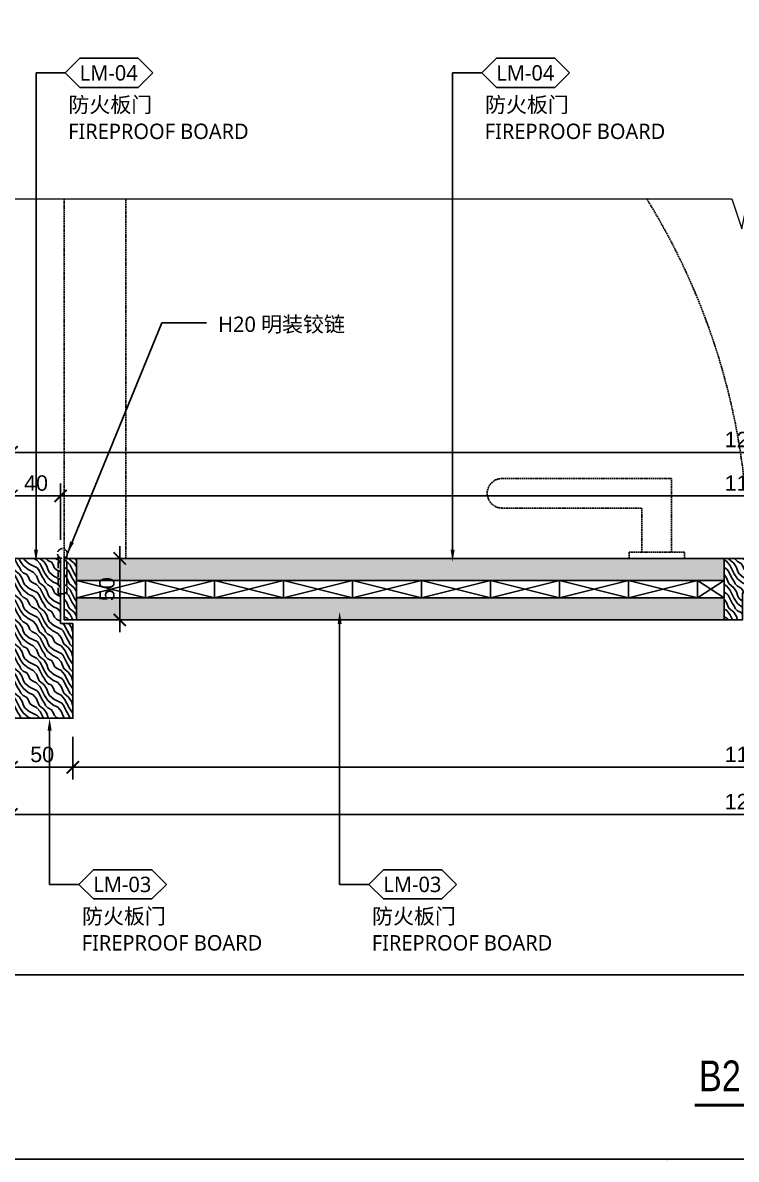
# Model space of a CAD drawing. Header units: millimetres. Extents: x -59920 to -20716, y 18887 to 47087.
# Drawn here: x -39935 to -39355, y 32567 to 33492 of the extents above; entities that cross this region are included whole.
import ezdxf
from ezdxf import colors
from ezdxf.entities.mleader import LeaderData, LeaderLine
from ezdxf.enums import TextEntityAlignment as Align
from ezdxf.math import Vec2, Vec3
from ezdxf.xclip import XClip

# ---------------------------------------------------------------- set-up
doc = ezdxf.new("R2010")
doc.units = ezdxf.units.MM
doc.header["$XCLIPFRAME"] = 0
doc.linetypes.add('DASH', pattern=[0.35, 0.25, -0.1])
for name, color, linetype, lineweight in [('_ACM-A-ANNO-DIMS', 1, 'Continuous', 13), ('_ACM-A-ANNO-DIMS @ 5', 1, 'Continuous', 13), ('Thick Line', 7, 'Continuous', 50), ('视图标题', 90, 'Continuous', 25)]:
    doc.layers.add(name, color=color, linetype=linetype, lineweight=lineweight)
for name, color, linetype in [('DE-MT', 2, 'Continuous'), ('EL-1', 1, 'Continuous'), ('G-ANNO-SYMB', 7, 'Continuous'), ('G-ANNO-TITL', 7, 'Continuous'), ('I-DETL-LW01', 1, 'Continuous'), ('I-PL-DOOR', 2, 'Continuous'), ('PE-尺寸标注', 44, 'Continuous'), ('WALL TYPE$0$G-ANNO-NOTE-CH', 7, 'Continuous')]:
    doc.layers.add(name, color=color, linetype=linetype)
doc.styles.add('Aecom Chinese Title', font='simhei.ttf', dxfattribs={"width": 0.8, "height": 6})
doc.styles.add('Arial', font='arial.ttf')
doc.styles.add('Arial_4', font='arial.ttf', dxfattribs={"height": 2.5})
doc.styles.add('IA10-16 Floor Detail$0$Arch-Dim', font='romans.shx', dxfattribs={"width": 0.75})
doc.styles.add('WALL TYPE$0$Aecom Chinese', font='Microsoft YaHei.ttf')
doc.dimstyles.new('IA10-16 Floor Detail$0$Aec-Arch-M-2', dxfattribs={"dimscale": 2, "dimtxt": 2.5, "dimasz": 2, "dimexe": 2, "dimexo": 2, "dimgap": 0.8, "dimtad": 1, "dimdec": 0, "dimzin": 3, "dimdsep": 46, "dimtxsty": 'IA10-16 Floor Detail$0$Arch-Dim', "dimblk": 'IA10-16 Floor Detail$0$_ArchTick', "dimcen": 2.5, "dimdle": 2, "dimadec": 0, "dimazin": 2, "dimtfac": 0.75, "dimtdec": 0, "dimtix": 1, "dimtmove": 1, "dimatfit": 2, "dimfxl": 1, "dimtolj": 1, "dimtzin": 0, "dimarcsym": 0})
doc.dimstyles.new('WALL TYPE$0$Aec-Arch-M-5', dxfattribs={"dimscale": 5, "dimtxt": 2.5, "dimasz": 2, "dimexe": 2, "dimexo": 3, "dimgap": 0.8, "dimtad": 1, "dimdec": 0, "dimrnd": 1, "dimzin": 3, "dimdsep": 46, "dimtxsty": 'Arial', "dimblk": 'WALL TYPE$0$_ArchTick', "dimcen": 2.5, "dimdle": 2, "dimclrt": 256, "dimazin": 2, "dimtfac": 0.75, "dimtdec": 0, "dimtix": 1, "dimtmove": 2, "dimatfit": 2, "dimfxl": 5, "dimtolj": 1, "dimtzin": 0, "dimarcsym": 0})

# ---------------------------------------------------------------- blocks, each defined once
blk = doc.blocks.new('K_06')
at = {"layer": 'Defpoints', "color": 251}
for p, q in [((-1836.5, -1756.67), (1836.5, -1756.67)), ((-1836.5, -1906.67), (1836.5, -1906.67))]:
    blk.add_line(p, q, dxfattribs=at)
blk = doc.blocks.new('K_1218110518')
at = {"color": 251}
for p, q in [((-28.08, -14), (28.08, 0)), ((-28.08, 0), (28.08, -14))]:
    blk.add_line(p, q, dxfattribs=at)
blk.add_lwpolyline([(28.08, 0), (-28.08, 0), (-28.08, -14), (28.08, -14), (28.08, 0)], close=True, dxfattribs=at)
blk = doc.blocks.new('356564')
at = {"linetype": 'DASH', "ltscale": 20}
for p, q in [((65390.88, 31989.88), (65390.88, 32020.82)), ((65397.88, 31989.88), (65397.88, 32020.82)), ((65390.88, 31989.88), (65397.88, 31989.88))]:
    blk.add_line(p, q, dxfattribs=at)
blk.add_circle((65394.38, 32022.75), 4, dxfattribs=at)
blk = doc.blocks.new('634437')
at = {"layer": 'I-PL-DOOR', "color": 251, "linetype": 'DASH', "ltscale": 5}
for p, q in [((66151.24, 22999.71), (66151.24, 23059.71)), ((66151.24, 23059.71), (66289.24, 23059.71)), ((66289.24, 23035.71), (66175.24, 23035.71)), ((66175.24, 22999.71), (66175.24, 23035.71)), ((66140.74, 22999.71), (66185.74, 22999.71)), ((66140.74, 22994.71), (66140.74, 22999.71)), ((66185.74, 22994.71), (66140.74, 22994.71)), ((66185.74, 22999.71), (66185.74, 22994.71))]:
    blk.add_line(p, q, dxfattribs=at)
blk.add_arc((66289.24, 23047.71), 12, 270, 90, dxfattribs=at)
blk = doc.blocks.new('K_1218135612')
at = {"layer": 'I-PL-DOOR', "color": 251, "linetype": 'DASH', "ltscale": 5}
blk.add_lwpolyline([(-557, 0), (-557, -557), (-507, -557), (-507, -5), (-529, -5), (-529, 0)], close=True, dxfattribs=at)
blk.add_arc((-557, -557), 557, 0, 90, dxfattribs=at)
blk = doc.blocks.new('WALL TYPE$0$_ArchTick')
at = {"color": 0, "linetype": 'ByBlock', "const_width": 0.15}
blk.add_lwpolyline([(-0.5, -0.5), (0.5, 0.5)], dxfattribs=at)
blk = doc.blocks.new('*D58')
at = {"layer": 'DE-MT', "color": 0, "lineweight": -2, "transparency": 16777216}
for p, q in [((-39944.55, 32910.82), (-39944.55, 32875.93)), ((-39894.55, 32910.82), (-39894.55, 32875.93)), ((-39954.55, 32885.93), (-39884.55, 32885.93))]:
    blk.add_line(p, q, dxfattribs=at)
at = {"layer": 'Defpoints', "color": 0, "transparency": 16777216}
for p in [(-39944.55, 32925.82), (-39894.55, 32925.82), (-39894.55, 32885.93)]:
    blk.add_point(p, dxfattribs=at)
at = {"layer": 'DE-MT', "color": 0, "lineweight": -2, "transparency": 16777216, "xscale": 10, "yscale": 10, "zscale": 10, "rotation": 180}
blk.add_blockref('WALL TYPE$0$_ArchTick', (-39944.55, 32885.93), dxfattribs=at)
at = {"layer": 'DE-MT', "color": 0, "lineweight": -2, "transparency": 16777216, "xscale": 10, "yscale": 10, "zscale": 10}
blk.add_blockref('WALL TYPE$0$_ArchTick', (-39894.55, 32885.93), dxfattribs=at)
at = {"layer": 'DE-MT', "transparency": 16777216, "insert": (-39919.55, 32896.31), "char_height": 12.5, "attachment_point": 5, "style": 'Arial'}
blk.add_mtext('\\A1;50', dxfattribs=at)
blk = doc.blocks.new('*D59')
at = {"layer": 'DE-MT', "color": 0, "lineweight": -2, "transparency": 16777216}
for p, q in [((-39894.55, 32910.82), (-39894.55, 32875.93)), ((-38794.55, 32910.82), (-38794.55, 32875.93)), ((-39904.55, 32885.93), (-38784.55, 32885.93))]:
    blk.add_line(p, q, dxfattribs=at)
at = {"layer": 'Defpoints', "color": 0, "transparency": 16777216}
for p in [(-39894.55, 32925.82), (-38794.55, 32925.82), (-38794.55, 32885.93)]:
    blk.add_point(p, dxfattribs=at)
at = {"layer": 'DE-MT', "color": 0, "lineweight": -2, "transparency": 16777216, "xscale": 10, "yscale": 10, "zscale": 10, "rotation": 180}
blk.add_blockref('WALL TYPE$0$_ArchTick', (-39894.55, 32885.93), dxfattribs=at)
at = {"layer": 'DE-MT', "color": 0, "lineweight": -2, "transparency": 16777216, "xscale": 10, "yscale": 10, "zscale": 10}
blk.add_blockref('WALL TYPE$0$_ArchTick', (-38794.55, 32885.93), dxfattribs=at)
at = {"layer": 'DE-MT', "transparency": 16777216, "insert": (-39344.55, 32896.31), "char_height": 12.5, "attachment_point": 5, "style": 'Arial'}
blk.add_mtext('\\A1;1100', dxfattribs=at)
blk = doc.blocks.new('*D61')
at = {"layer": 'DE-MT', "color": 0, "lineweight": -2, "transparency": 16777216}
for p, q in [((-39944.55, 33070.82), (-39944.55, 33116.68)), ((-39904.55, 33070.82), (-39904.55, 33116.68)), ((-39954.55, 33106.68), (-39894.55, 33106.68))]:
    blk.add_line(p, q, dxfattribs=at)
at = {"layer": 'Defpoints', "color": 0, "transparency": 16777216}
for p in [(-39904.55, 33106.68), (-39944.55, 33055.82), (-39904.55, 33055.82)]:
    blk.add_point(p, dxfattribs=at)
at = {"layer": 'DE-MT', "color": 0, "lineweight": -2, "transparency": 16777216, "xscale": 10, "yscale": 10, "zscale": 10, "rotation": 180}
blk.add_blockref('WALL TYPE$0$_ArchTick', (-39944.55, 33106.68), dxfattribs=at)
at = {"layer": 'DE-MT', "color": 0, "lineweight": -2, "transparency": 16777216, "xscale": 10, "yscale": 10, "zscale": 10}
blk.add_blockref('WALL TYPE$0$_ArchTick', (-39904.55, 33106.68), dxfattribs=at)
at = {"layer": 'DE-MT', "transparency": 16777216, "insert": (-39924.55, 33117.06), "char_height": 12.5, "attachment_point": 5, "style": 'Arial'}
blk.add_mtext('\\A1;40', dxfattribs=at)
blk = doc.blocks.new('*D62')
at = {"layer": 'DE-MT', "color": 0, "lineweight": -2, "transparency": 16777216}
for p, q in [((-39904.55, 33070.82), (-39904.55, 33116.68)), ((-38784.55, 33070.82), (-38784.55, 33116.68)), ((-39914.55, 33106.68), (-38774.55, 33106.68))]:
    blk.add_line(p, q, dxfattribs=at)
at = {"layer": 'Defpoints', "color": 0, "transparency": 16777216}
for p in [(-38784.55, 33106.68), (-39904.55, 33055.82), (-38784.55, 33055.82)]:
    blk.add_point(p, dxfattribs=at)
at = {"layer": 'DE-MT', "color": 0, "lineweight": -2, "transparency": 16777216, "xscale": 10, "yscale": 10, "zscale": 10, "rotation": 180}
blk.add_blockref('WALL TYPE$0$_ArchTick', (-39904.55, 33106.68), dxfattribs=at)
at = {"layer": 'DE-MT', "color": 0, "lineweight": -2, "transparency": 16777216, "xscale": 10, "yscale": 10, "zscale": 10}
blk.add_blockref('WALL TYPE$0$_ArchTick', (-38784.55, 33106.68), dxfattribs=at)
at = {"layer": 'DE-MT', "transparency": 16777216, "insert": (-39344.55, 33117.06), "char_height": 12.5, "attachment_point": 5, "style": 'Arial'}
blk.add_mtext('\\A1;1120', dxfattribs=at)
blk = doc.blocks.new('*D64')
at = {"layer": 'DE-MT', "color": 0, "lineweight": -2, "transparency": 16777216}
for p, q in [((-39944.55, 32910.82), (-39944.55, 32837.58)), ((-38744.55, 32910.82), (-38744.55, 32837.58)), ((-38734.55, 32847.58), (-39954.55, 32847.58))]:
    blk.add_line(p, q, dxfattribs=at)
at = {"layer": 'Defpoints', "color": 0, "transparency": 16777216}
for p in [(-39944.55, 32925.82), (-38744.55, 32925.82), (-39944.55, 32847.58)]:
    blk.add_point(p, dxfattribs=at)
at = {"layer": 'DE-MT', "color": 0, "lineweight": -2, "transparency": 16777216, "xscale": 10, "yscale": 10, "zscale": 10, "rotation": 180}
blk.add_blockref('WALL TYPE$0$_ArchTick', (-39944.55, 32847.58), dxfattribs=at)
at = {"layer": 'DE-MT', "color": 0, "lineweight": -2, "transparency": 16777216, "xscale": 10, "yscale": 10, "zscale": 10}
blk.add_blockref('WALL TYPE$0$_ArchTick', (-38744.55, 32847.58), dxfattribs=at)
at = {"layer": 'DE-MT', "transparency": 16777216, "insert": (-39344.55, 32857.96), "char_height": 12.5, "attachment_point": 5, "style": 'Arial'}
blk.add_mtext('\\A1;1200', dxfattribs=at)
blk = doc.blocks.new('*D65')
at = {"layer": 'DE-MT', "color": 0, "lineweight": -2, "transparency": 16777216}
for p, q in [((-39944.55, 33070.82), (-39944.55, 33152.1)), ((-38744.55, 33070.82), (-38744.55, 33152.1)), ((-39954.55, 33142.1), (-38734.55, 33142.1))]:
    blk.add_line(p, q, dxfattribs=at)
at = {"layer": 'Defpoints', "color": 0, "transparency": 16777216}
for p in [(-38744.55, 33142.1), (-39944.55, 33055.82), (-38744.55, 33055.82)]:
    blk.add_point(p, dxfattribs=at)
at = {"layer": 'DE-MT', "color": 0, "lineweight": -2, "transparency": 16777216, "xscale": 10, "yscale": 10, "zscale": 10, "rotation": 180}
blk.add_blockref('WALL TYPE$0$_ArchTick', (-39944.55, 33142.1), dxfattribs=at)
at = {"layer": 'DE-MT', "color": 0, "lineweight": -2, "transparency": 16777216, "xscale": 10, "yscale": 10, "zscale": 10}
blk.add_blockref('WALL TYPE$0$_ArchTick', (-38744.55, 33142.1), dxfattribs=at)
at = {"layer": 'DE-MT', "transparency": 16777216, "insert": (-39344.55, 33152.48), "char_height": 12.5, "attachment_point": 5, "style": 'Arial'}
blk.add_mtext('\\A1;1200', dxfattribs=at)
blk = doc.blocks.new('WHA12202707')
at = {"transparency": 16777216}
for p, q in [((2.38, 2.38), (0, 0)), ((11.91, 2.38), (2.38, 2.38)), ((11.91, 2.38), (14.29, 0)), ((2.38, -2.38), (0, 0)), ((11.91, -2.38), (14.29, 0)), ((2.38, -2.38), (11.91, -2.38))]:
    blk.add_line(p, q, dxfattribs=at)
at = {"transparency": 16777216, "style": 'WALL TYPE$0$Aecom Chinese'}
blk.add_attdef('英文2', (0.49, -14.58), '', height=2.5, dxfattribs=at)
at = {"layer": 'WALL TYPE$0$G-ANNO-NOTE-CH', "transparency": 16777216, "style": 'WALL TYPE$0$Aecom Chinese'}
blk.add_attdef('编号', text='', height=2.5, dxfattribs=at).set_placement((7.1, 0), align=Align.MIDDLE)
for tag, p in [('中文', (0.54, -5.18)), ('英文', (0.49, -9.51))]:
    blk.add_attdef(tag, text='', height=2.5, dxfattribs=at).set_placement(p, align=Align.MIDDLE_LEFT)
blk = doc.blocks.new('视口 - No Ref  Number-1111583-交互展示区立面图2 DIGITAL CORRIDOR ELEVATION 2')
at = {"layer": 'Thick Line'}
blk.add_line((0, 0), (-12.7, 0), dxfattribs=at)
at = {"layer": '视图标题'}
for q in [(0, 6.35), (0, -6.35)]:
    blk.add_line((0, 0), q, dxfattribs=at)
blk = doc.blocks.new('A$C0FD827E6')
at = {"color": 0, "linetype": 'ByBlock', "lineweight": -2}
blk.add_point((-3.12, -10.74), dxfattribs=at)
at = {"layer": '视图标题', "color": 7, "lineweight": 50}
blk.add_line((15, -0.2), (160.29, -0.2), dxfattribs=at)
at = {"layer": '视图标题'}
blk.add_blockref('视口 - No Ref  Number-1111583-交互展示区立面图2 DIGITAL CORRIDOR ELEVATION 2', (15, -0.2), dxfattribs=at)
at = {"layer": 'G-ANNO-SYMB', "width": 0.8}
for tag, p, height, style in [('TITLE1', (21.88, 19.23), 7, 'Aecom Chinese Title'), ('TITLE2', (21.88, 10.35), 6, 'Arial'), ('DN', (3.13, 2.54), 6, 'Arial'), ('TITLE3', (21.88, 2.54), 6, 'Arial')]:
    blk.add_attdef(tag, p, '', height=height, dxfattribs=dict(at, style=style))
at = {"layer": '视图标题', "color": 7, "lineweight": 5, "insert": (21.19, -2.12), "char_height": 2.5, "width": 25.8945, "attachment_point": 1, "style": 'Arial_4'}
blk.add_mtext('Scale:   1 : 5', dxfattribs=at)
blk = doc.blocks.new('*D93')
at = {"layer": 'DE-MT', "color": 0, "lineweight": -2, "transparency": 16777216}
for p, q in [((-39856.4, 33065.82), (-39856.4, 32995.82)), ((-39876.55, 33055.82), (-39846.4, 33055.82)), ((-39876.55, 33005.82), (-39846.4, 33005.82))]:
    blk.add_line(p, q, dxfattribs=at)
at = {"layer": 'Defpoints', "color": 0, "transparency": 16777216}
for p in [(-39891.55, 33055.82), (-39891.55, 33005.82), (-39856.4, 33005.82)]:
    blk.add_point(p, dxfattribs=at)
at = {"layer": 'DE-MT', "color": 0, "lineweight": -2, "transparency": 16777216, "xscale": 10, "yscale": 10, "zscale": 10}
for p, rotation in [((-39856.4, 33055.82), 90), ((-39856.4, 33005.82), 270)]:
    blk.add_blockref('WALL TYPE$0$_ArchTick', p, dxfattribs=dict(at, rotation=rotation))
at = {"layer": 'DE-MT', "transparency": 16777216, "insert": (-39866.78, 33030.82), "char_height": 12.5, "attachment_point": 5, "rotation": 90, "style": 'Arial'}
blk.add_mtext('\\A1;50', dxfattribs=at)
blk = doc.blocks.new('IA10-16 Floor Detail$0$_ArchTick')
at = {"color": 0, "linetype": 'ByBlock', "const_width": 0.15}
blk.add_lwpolyline([(-0.5, -0.5), (0.5, 0.5)], dxfattribs=at)

msp = doc.modelspace()

# ---------------------------------------------------------------- hatches: boundary and pattern name
at = {"layer": 'PE-尺寸标注'}
h = msp.add_hatch(dxfattribs=at)
h.set_pattern_fill('木纹面1', color=250, scale=5, angle=-270, style=0, pattern_type=2)
h.set_pattern_definition([(153.43495, (-3026.863, 23494.753), (1e-09, 20), [4.621368, -17.739311]), (130.601295, (-3044.157, 23481.596), (-2e-08, 20), [4.158067, -88.037378]), (130.601295, (-3064.157, 23491.596), (-2e-08, 20), [4.158067, -88.037378]), (130.601295, (-3084.157, 23501.596), (1e-08, 20), [4.158067, -88.037378]), (153.43495, (-3024.068, 23484.605), (1e-09, 20), [4.237008, -18.123672]), (140.19443, (-3027.857, 23486.5), (-8e-10, 20), [2.24049, -75.862006]), (140.19443, (-3047.857, 23496.5), (-8e-10, 20), [2.24049, -75.862006]), (140.19443, (-3067.857, 23506.5), (-8e-10, 20), [2.24049, -75.862006]), (111.80141, (-3029.5786, 23487.935), (3e-08, 20), [2.868712, -50.982936]), (123.690068, (-3030.644, 23490.598), (1e-08, 20), [2.521813, -33.5337]), (153.43495, (-3032.043, 23492.696), (8e-09, 20), [3.355288, -19.005391]), (135, (-3035.044, 23494.197), (1e-14, 20), [2.717818, -53.850724]), (135, (-3055.044, 23504.197), (1e-14, 20), [2.717818, -53.850724]), (111.80141, (-3036.966, 23496.119), (3e-08, 20), [2.19237, -51.659278]), (153.43495, (-3023.606, 23478.124), (8e-09, 20), [7.1896, -15.17108]), (140.19443, (-3030.036, 23481.34), (-8e-10, 20), [4.573562, -73.528935]), (140.19443, (-3050.036, 23491.34), (-8e-10, 20), [4.573562, -73.528935]), (140.19443, (-3070.036, 23501.34), (-8e-10, 20), [4.573562, -73.528935]), (123.690068, (-3033.55, 23484.268), (1e-08, 20), [2.24056, -33.814953]), (105.945396, (-3034.7924, 23486.132), (1.45e-06, 20), [3.562485, -69.238614]), (123.690068, (-3035.771, 23489.557), (1e-08, 20), [4.092967, -31.962546]), (140.19443, (-3038.041, 23492.963), (-8e-10, 20), [5.197338, -72.90516]), (140.19443, (-3058.041, 23502.963), (-8e-10, 20), [5.197338, -72.90516]), (140.19443, (-3078.041, 23512.963), (3e-09, 20), [5.197338, -72.90516]), (111.80141, (-3042.034, 23496.29), (3e-08, 20), [5.714501, -48.137147]), (140.19443, (-3030.996, 23476.82), (-8e-10, 20), [5.214067, -72.88843]), (140.19443, (-3050.996, 23486.82), (-8e-10, 20), [5.214067, -72.88843]), (140.19443, (-3070.996, 23496.82), (-8e-10, 20), [5.214067, -72.88843]), (123.690068, (-3035.002, 23480.158), (1e-08, 20), [4.838075, -31.217438]), (116.56505, (-3037.685, 23484.183), (-1e-09, 20), [7.98596, -81.45676]), (116.56505, (-3057.685, 23494.183), (-1e-09, 20), [7.98596, -81.45676]), (130.601295, (-3041.257, 23491.326), (-2e-08, 20), [4.3193, -87.876143]), (130.601295, (-3061.257, 23501.326), (-2e-08, 20), [4.3193, -87.876143]), (130.601295, (-3081.257, 23511.326), (-2e-08, 20), [4.3193, -87.876143]), (123.690068, (-3037.78, 23478.154), (1e-08, 20), [2.735792, -33.319722]), (116.56505, (-3039.2975, 23480.431), (-8e-09, 20), [7.158076, -82.284643]), (116.56505, (-3059.2975, 23490.431), (8e-08, 20), [7.158076, -82.284643]), (130.601295, (-3042.499, 23486.833), (-2e-08, 20), [1.700823, -90.49462]), (130.601295, (-3062.499, 23496.833), (-2e-08, 20), [1.700823, -90.49462]), (130.601295, (-3082.499, 23506.833), (-2e-08, 20), [1.700823, -90.49462])])
h.paths.add_polyline_path([(-39904.55, 33002.82), (-39904.55, 33055.82), (-39944.55, 33055.82), (-39944.55, 32925.82), (-39894.55, 32925.82), (-39894.55, 33002.82)])
h = msp.add_hatch(dxfattribs=at)
h.set_pattern_fill('木纹面1', color=250, scale=5, angle=-270, style=0, pattern_type=2)
h.set_pattern_definition([(153.435, (-39902.42, 33023.755), (1e-09, 20), [4.6214, -17.739]), (130.6, (-39919.714, 33010.598), (-2e-08, 20), [4.158, -88.037]), (130.601, (-39939.714, 33020.598), (-2e-08, 20), [4.158, -88.037]), (130.601, (-39959.714, 33030.598), (1e-08, 20), [4.158, -88.0374]), (153.435, (-39899.625, 33013.607), (1e-09, 20), [4.237, -18.1237]), (140.194, (-39903.415, 33015.502), (-8e-10, 20), [2.24, -75.862]), (140.194, (-39923.415, 33025.502), (-8e-10, 20), [2.24, -75.862]), (140.194, (-39943.415, 33035.502), (-8e-10, 20), [2.2405, -75.862]), (111.801, (-39905.136, 33016.9364), (3e-08, 20), [2.8687, -50.983]), (123.69, (-39906.201, 33019.6), (1e-08, 20), [2.522, -33.5337]), (153.435, (-39907.6, 33021.698), (8e-09, 20), [3.355, -19.0054]), (135, (-39910.601, 33023.199), (1e-14, 20), [2.718, -53.851]), (135, (-39930.601, 33033.199), (1e-14, 20), [2.718, -53.851]), (111.801, (-39912.523, 33025.1205), (3e-08, 20), [2.1924, -51.6593]), (153.435, (-39899.163, 33007.126), (8e-09, 20), [7.1896, -15.171]), (140.194, (-39905.593, 33010.341), (-8e-10, 20), [4.574, -73.529]), (140.194, (-39925.593, 33020.341), (-8e-10, 20), [4.574, -73.529]), (140.194, (-39945.593, 33030.341), (-8e-10, 20), [4.5736, -73.529]), (123.69, (-39909.107, 33013.269), (1e-08, 20), [2.2406, -33.815]), (105.945, (-39910.3496, 33015.1336), (1e-06, 20), [3.5625, -69.2386]), (123.69, (-39911.328, 33018.559), (1e-08, 20), [4.093, -31.9625]), (140.194, (-39913.599, 33021.965), (-8e-10, 20), [5.197, -72.905]), (140.194, (-39933.599, 33031.965), (-8e-10, 20), [5.197, -72.905]), (140.194, (-39953.599, 33041.965), (3e-09, 20), [5.197, -72.905]), (111.801, (-39917.5914, 33025.292), (3e-08, 20), [5.7145, -48.137]), (140.194, (-39906.553, 33005.821), (-8e-10, 20), [5.214, -72.888]), (140.194, (-39926.553, 33015.821), (-8e-10, 20), [5.214, -72.888]), (140.194, (-39946.553, 33025.821), (-8e-10, 20), [5.214, -72.8884]), (123.69, (-39910.559, 33009.159), (1e-08, 20), [4.838, -31.2174]), (116.565, (-39913.2425, 33013.185), (-1e-09, 20), [7.986, -81.457]), (116.565, (-39933.2425, 33023.185), (-1e-09, 20), [7.986, -81.457]), (130.6, (-39916.814, 33020.328), (-2e-08, 20), [4.319, -87.876]), (130.6, (-39936.814, 33030.328), (-2e-08, 20), [4.319, -87.876]), (130.601, (-39956.814, 33040.328), (-2e-08, 20), [4.319, -87.876]), (123.69, (-39913.337, 33007.156), (1e-08, 20), [2.736, -33.3197]), (116.565, (-39914.855, 33009.432), (-8e-09, 20), [7.158, -82.2846]), (116.565, (-39934.855, 33019.432), (8e-08, 20), [7.158, -82.2846]), (130.6, (-39918.056, 33015.835), (-2e-08, 20), [1.701, -90.495]), (130.6, (-39938.056, 33025.835), (-2e-08, 20), [1.701, -90.495]), (130.601, (-39958.056, 33035.835), (-2e-08, 20), [1.701, -90.4946])])
h.paths.add_polyline_path([(-39891.55, 33055.82), (-39901.55, 33055.82), (-39901.55, 33005.82), (-39891.55, 33005.82), (-39891.55, 33023.82)])
h = msp.add_hatch(dxfattribs=at)
h.set_pattern_fill('木纹面1', color=250, scale=5, angle=-270, style=0, pattern_type=2)
h.set_pattern_definition([(153.435, (-39892.42, 33055.755), (1e-09, 20), [4.6214, -17.7393]), (130.6013, (-39909.714, 33042.598), (-2e-08, 20), [4.158, -88.0374]), (130.6013, (-39929.714, 33052.598), (-2e-08, 20), [4.158, -88.0374]), (130.6013, (-39949.714, 33062.598), (1e-08, 20), [4.158, -88.0374]), (153.435, (-39889.625, 33045.607), (1e-09, 20), [4.237, -18.1237]), (140.1944, (-39893.415, 33047.502), (-8e-10, 20), [2.2405, -75.862]), (140.1944, (-39913.415, 33057.502), (-8e-10, 20), [2.2405, -75.862]), (140.1944, (-39933.415, 33067.502), (-8e-10, 20), [2.2405, -75.862]), (111.8014, (-39895.136, 33048.9364), (3e-08, 20), [2.8687, -50.98294]), (123.69, (-39896.201, 33051.6), (1e-08, 20), [2.5218, -33.5337]), (153.435, (-39897.6, 33053.698), (8e-09, 20), [3.3553, -19.0054]), (135, (-39900.601, 33055.199), (1e-14, 20), [2.7178, -53.8507]), (135, (-39920.601, 33065.199), (1e-14, 20), [2.7178, -53.8507]), (111.8014, (-39902.523, 33057.1205), (3e-08, 20), [2.1924, -51.6593]), (153.435, (-39889.163, 33039.126), (8e-09, 20), [7.1896, -15.1711]), (140.1944, (-39895.593, 33042.341), (-8e-10, 20), [4.5736, -73.529]), (140.1944, (-39915.593, 33052.341), (-8e-10, 20), [4.5736, -73.529]), (140.1944, (-39935.593, 33062.341), (-8e-10, 20), [4.5736, -73.529]), (123.69, (-39899.107, 33045.269), (1e-08, 20), [2.24056, -33.81495]), (105.9454, (-39900.3496, 33047.1336), (1e-06, 20), [3.5625, -69.2386]), (123.69, (-39901.328, 33050.559), (1e-08, 20), [4.093, -31.96255]), (140.1944, (-39903.599, 33053.965), (-8e-10, 20), [5.1973, -72.9052]), (140.1944, (-39923.599, 33063.965), (-8e-10, 20), [5.1973, -72.9052]), (140.1944, (-39943.599, 33073.965), (3e-09, 20), [5.1973, -72.9052]), (111.8014, (-39907.5914, 33057.292), (3e-08, 20), [5.7145, -48.13715]), (140.1944, (-39896.553, 33037.821), (-8e-10, 20), [5.214, -72.8884]), (140.1944, (-39916.553, 33047.821), (-8e-10, 20), [5.214, -72.8884]), (140.1944, (-39936.553, 33057.821), (-8e-10, 20), [5.214, -72.8884]), (123.69, (-39900.559, 33041.159), (1e-08, 20), [4.8381, -31.21744]), (116.565, (-39903.2425, 33045.185), (-1e-09, 20), [7.986, -81.4568]), (116.565, (-39923.2425, 33055.185), (-1e-09, 20), [7.986, -81.4568]), (130.6013, (-39906.814, 33052.328), (-2e-08, 20), [4.3193, -87.8761]), (130.6013, (-39926.814, 33062.328), (-2e-08, 20), [4.3193, -87.8761]), (130.6013, (-39946.814, 33072.328), (-2e-08, 20), [4.3193, -87.8761]), (123.69, (-39903.337, 33039.156), (1e-08, 20), [2.7358, -33.3197]), (116.565, (-39904.855, 33041.432), (-8e-09, 20), [7.1581, -82.2846]), (116.565, (-39924.855, 33051.432), (8e-08, 20), [7.1581, -82.2846]), (130.6013, (-39908.056, 33047.835), (-2e-08, 20), [1.7008, -90.4946]), (130.6013, (-39928.056, 33057.835), (-2e-08, 20), [1.7008, -90.4946]), (130.6013, (-39948.056, 33067.835), (-2e-08, 20), [1.7008, -90.4946])])
h.paths.add_polyline_path([(-39891.55, 33055.82), (-39891.55, 33037.82), (-39364.55, 33037.82), (-39364.55, 33055.82)])
h = msp.add_hatch(dxfattribs=at)
h.set_pattern_fill('木纹面1', color=250, scale=5, angle=-270, style=0, pattern_type=2)
h.set_pattern_definition([(153.435, (-39365.42, 33023.755), (1e-09, 20), [4.6214, -17.739]), (130.601, (-39382.714, 33010.598), (-2e-08, 20), [4.158, -88.037]), (130.601, (-39402.714, 33020.598), (-2e-08, 20), [4.158, -88.0374]), (130.601, (-39422.714, 33030.598), (1e-08, 20), [4.158, -88.0374]), (153.435, (-39362.625, 33013.607), (1e-09, 20), [4.237, -18.1237]), (140.194, (-39366.415, 33015.502), (-8e-10, 20), [2.2405, -75.862]), (140.194, (-39386.415, 33025.502), (-8e-10, 20), [2.2405, -75.862]), (140.194, (-39406.415, 33035.502), (-8e-10, 20), [2.2405, -75.862]), (111.801, (-39368.136, 33016.9364), (3e-08, 20), [2.8687, -50.983]), (123.69, (-39369.201, 33019.6), (1e-08, 20), [2.522, -33.5337]), (153.435, (-39370.6, 33021.698), (8e-09, 20), [3.355, -19.0054]), (135, (-39373.601, 33023.199), (1e-14, 20), [2.718, -53.851]), (135, (-39393.601, 33033.199), (1e-14, 20), [2.718, -53.851]), (111.801, (-39375.523, 33025.1205), (3e-08, 20), [2.1924, -51.6593]), (153.435, (-39362.163, 33007.126), (8e-09, 20), [7.1896, -15.171]), (140.194, (-39368.593, 33010.341), (-8e-10, 20), [4.574, -73.529]), (140.194, (-39388.593, 33020.341), (-8e-10, 20), [4.574, -73.529]), (140.194, (-39408.593, 33030.341), (-8e-10, 20), [4.5736, -73.529]), (123.69, (-39372.107, 33013.269), (1e-08, 20), [2.2406, -33.815]), (105.945, (-39373.3496, 33015.1336), (1e-06, 20), [3.5625, -69.2386]), (123.69, (-39374.328, 33018.559), (1e-08, 20), [4.093, -31.9625]), (140.194, (-39376.599, 33021.965), (-8e-10, 20), [5.197, -72.905]), (140.194, (-39396.599, 33031.965), (-8e-10, 20), [5.197, -72.905]), (140.194, (-39416.599, 33041.965), (3e-09, 20), [5.197, -72.905]), (111.801, (-39380.5914, 33025.292), (3e-08, 20), [5.7145, -48.137]), (140.194, (-39369.553, 33005.821), (-8e-10, 20), [5.214, -72.888]), (140.194, (-39389.553, 33015.821), (-8e-10, 20), [5.214, -72.888]), (140.194, (-39409.553, 33025.821), (-8e-10, 20), [5.214, -72.8884]), (123.69, (-39373.559, 33009.159), (1e-08, 20), [4.838, -31.2174]), (116.565, (-39376.2425, 33013.185), (-1e-09, 20), [7.986, -81.457]), (116.565, (-39396.2425, 33023.185), (-1e-09, 20), [7.986, -81.457]), (130.6, (-39379.814, 33020.328), (-2e-08, 20), [4.319, -87.876]), (130.601, (-39399.814, 33030.328), (-2e-08, 20), [4.319, -87.876]), (130.601, (-39419.814, 33040.328), (-2e-08, 20), [4.319, -87.876]), (123.69, (-39376.337, 33007.156), (1e-08, 20), [2.736, -33.3197]), (116.565, (-39377.855, 33009.432), (-8e-09, 20), [7.158, -82.2846]), (116.565, (-39397.855, 33019.432), (8e-08, 20), [7.158, -82.2846]), (130.6, (-39381.056, 33015.835), (-2e-08, 20), [1.701, -90.495]), (130.601, (-39401.056, 33025.835), (-2e-08, 20), [1.701, -90.495]), (130.601, (-39421.056, 33035.835), (-2e-08, 20), [1.701, -90.4946])])
h.paths.add_polyline_path([(-39349.55, 33027.82), (-39344.55, 33027.82), (-39344.55, 33055.82), (-39364.55, 33055.82), (-39364.55, 33037.82), (-39364.55, 33005.82), (-39349.55, 33005.82)])
h = msp.add_hatch(dxfattribs=at)
h.set_pattern_fill('木纹面1', color=250, scale=5, angle=-270, style=0, pattern_type=2)
h.set_pattern_definition([(153.435, (-39892.42, 33023.755), (1e-09, 20), [4.6214, -17.7393]), (130.6013, (-39909.714, 33010.598), (-2e-08, 20), [4.158, -88.0374]), (130.6013, (-39929.714, 33020.598), (-2e-08, 20), [4.158, -88.0374]), (130.6013, (-39949.714, 33030.598), (1e-08, 20), [4.158, -88.0374]), (153.435, (-39889.625, 33013.607), (1e-09, 20), [4.237, -18.1237]), (140.1944, (-39893.415, 33015.502), (-8e-10, 20), [2.2405, -75.862]), (140.1944, (-39913.415, 33025.502), (-8e-10, 20), [2.2405, -75.862]), (140.1944, (-39933.415, 33035.502), (-8e-10, 20), [2.2405, -75.862]), (111.8014, (-39895.136, 33016.9364), (3e-08, 20), [2.8687, -50.98294]), (123.69, (-39896.201, 33019.6), (1e-08, 20), [2.5218, -33.5337]), (153.435, (-39897.6, 33021.698), (8e-09, 20), [3.3553, -19.0054]), (135, (-39900.601, 33023.199), (1e-14, 20), [2.7178, -53.8507]), (135, (-39920.601, 33033.199), (1e-14, 20), [2.7178, -53.8507]), (111.8014, (-39902.523, 33025.1205), (3e-08, 20), [2.1924, -51.6593]), (153.435, (-39889.163, 33007.126), (8e-09, 20), [7.1896, -15.1711]), (140.1944, (-39895.593, 33010.341), (-8e-10, 20), [4.5736, -73.529]), (140.1944, (-39915.593, 33020.341), (-8e-10, 20), [4.5736, -73.529]), (140.1944, (-39935.593, 33030.341), (-8e-10, 20), [4.5736, -73.529]), (123.69, (-39899.107, 33013.269), (1e-08, 20), [2.24056, -33.81495]), (105.9454, (-39900.3496, 33015.1336), (1e-06, 20), [3.5625, -69.2386]), (123.69, (-39901.328, 33018.559), (1e-08, 20), [4.093, -31.96255]), (140.1944, (-39903.599, 33021.965), (-8e-10, 20), [5.1973, -72.9052]), (140.1944, (-39923.599, 33031.965), (-8e-10, 20), [5.1973, -72.9052]), (140.1944, (-39943.599, 33041.965), (3e-09, 20), [5.1973, -72.9052]), (111.8014, (-39907.5914, 33025.292), (3e-08, 20), [5.7145, -48.13715]), (140.1944, (-39896.553, 33005.821), (-8e-10, 20), [5.214, -72.8884]), (140.1944, (-39916.553, 33015.821), (-8e-10, 20), [5.214, -72.8884]), (140.1944, (-39936.553, 33025.821), (-8e-10, 20), [5.214, -72.8884]), (123.69, (-39900.559, 33009.159), (1e-08, 20), [4.8381, -31.21744]), (116.565, (-39903.2425, 33013.185), (-1e-09, 20), [7.986, -81.4568]), (116.565, (-39923.2425, 33023.185), (-1e-09, 20), [7.986, -81.4568]), (130.6013, (-39906.814, 33020.328), (-2e-08, 20), [4.3193, -87.8761]), (130.6013, (-39926.814, 33030.328), (-2e-08, 20), [4.3193, -87.8761]), (130.6013, (-39946.814, 33040.328), (-2e-08, 20), [4.3193, -87.8761]), (123.69, (-39903.337, 33007.156), (1e-08, 20), [2.7358, -33.3197]), (116.565, (-39904.855, 33009.432), (-8e-09, 20), [7.1581, -82.2846]), (116.565, (-39924.855, 33019.432), (8e-08, 20), [7.1581, -82.2846]), (130.6013, (-39908.056, 33015.835), (-2e-08, 20), [1.7008, -90.4946]), (130.6013, (-39928.056, 33025.835), (-2e-08, 20), [1.7008, -90.4946]), (130.6013, (-39948.056, 33035.835), (-2e-08, 20), [1.7008, -90.4946])])
h.paths.add_polyline_path([(-39364.55, 33005.82), (-39364.55, 33023.82), (-39891.55, 33023.82), (-39891.55, 33005.82)])

# ---------------------------------------------------------------- linework, layer by layer
at = {"color": 251}
for p, q in [((-39386.07, 33023.82), (-39364.55, 33037.82)), ((-39386.07, 33037.82), (-39364.55, 33023.82))]:
    msp.add_line(p, q, dxfattribs=at)
msp.add_lwpolyline([(-39364.55, 33037.82), (-39386.07, 33037.82), (-39386.07, 33023.82), (-39364.55, 33023.82), (-39364.55, 33037.82)], close=True, dxfattribs=at)
at = {"layer": '_ACM-A-ANNO-DIMS', "linetype": 'Continuous', "ltscale": 2}
msp.add_lwpolyline([(-40105.38, 33348.43), (-39358.13, 33348.43), (-39349.92, 33323.79), (-39340.95, 33367.1), (-39334.98, 33348.43), (-38639.31, 33348.43)], dxfattribs=at)
at = {"layer": 'I-DETL-LW01'}
for points in [[(-39891.55, 33055.82), (-39891.55, 33005.82)], [(-39364.55, 33005.82), (-39364.55, 33055.82)]]:
    msp.add_lwpolyline(points, dxfattribs=at)
for points in [[(-39891.55, 33037.82), (-39364.55, 33037.82), (-39364.55, 33055.82), (-39891.55, 33055.82)], [(-39891.55, 33005.82), (-39364.55, 33005.82), (-39364.55, 33023.82), (-39891.55, 33023.82)]]:
    msp.add_lwpolyline(points, close=True, dxfattribs=at)
at = {"layer": 'I-PL-DOOR'}
for points in [[(-39904.55, 33002.82), (-39904.55, 33055.82), (-39944.55, 33055.82), (-39944.55, 32925.82), (-39894.55, 32925.82), (-39894.55, 33002.82)], [(-39344.55, 33055.82), (-39901.55, 33055.82), (-39901.55, 33005.82), (-39349.55, 33005.82), (-39349.55, 33027.82), (-39344.55, 33027.82)]]:
    msp.add_lwpolyline(points, close=True, dxfattribs=at)

# ---------------------------------------------------------------- block references
for name, p in [('K_06', (-38462.29, 34473.76)), ('K_1218110518', (-39863.47, 33037.82)), ('K_1218110518', (-39807.31, 33037.82)), ('K_1218110518', (-39751.14, 33037.82)), ('K_1218110518', (-39694.98, 33037.82)), ('K_1218110518', (-39638.81, 33037.82)), ('K_1218110518', (-39582.65, 33037.82)), ('K_1218110518', (-39526.48, 33037.82)), ('K_1218110518', (-39470.32, 33037.82)), ('K_1218110518', (-39414.15, 33037.82))]:
    msp.add_blockref(name, p)
ref = msp.add_blockref('K_1218135612', (-39344.55, 33612.82))
XClip(ref).set_block_clipping_path([(-575.4201101039, -557), (557, -264.3916496229)])
at = {"layer": 'EL-1', "xscale": -1}
msp.add_blockref('634437', (26743.94, 10061.12), dxfattribs=at)
at = {"layer": 'EL-1'}
msp.add_blockref('356564', (-105297.43, 1037.07), dxfattribs=at)
at = {"layer": 'G-ANNO-TITL'}
ref = msp.add_blockref('A$C0FD827E6', (-39398.01, 32611.85), dxfattribs=dict(at, xscale=4.166666666666667, yscale=4.166666666666667, zscale=4.166666666666667))
ref.add_attrib('TITLE3', 'DETAIL - KITCHEN DOOR', (-39306.87, 32622.43), dxfattribs={"layer": 'G-ANNO-SYMB', "height": 25, "style": 'Arial', "width": 0.8})
ref.add_attrib('TITLE1', 'D03 后厨门', (-39306.87, 32675.52), dxfattribs={"layer": 'G-ANNO-SYMB', "height": 29.167, "style": 'Aecom Chinese Title'})
ref.add_attrib('DN', 'B2', (-39384.99, 32622.43), dxfattribs={"layer": 'G-ANNO-SYMB', "height": 25, "style": 'Arial', "width": 0.8})

# ---------------------------------------------------------------- texts
at = {"layer": 'WALL TYPE$0$G-ANNO-NOTE-CH', "style": 'WALL TYPE$0$Aecom Chinese'}
msp.add_text('H20 明装铰链', height=12.5, dxfattribs=at).set_placement((-39776.25, 33240.05, 10.83))

# ---------------------------------------------------------------- dimensions: what is measured, and where the dimension line sits
at = {"layer": 'DE-MT'}
for base, p1, p2, picture, middle in [((-38744.55, 33142.1), (-39944.55, 33055.82), (-38744.55, 33055.82), '*D65', (-39344.55, 33152.48)), ((-39904.55, 33106.68), (-39944.55, 33055.82), (-39904.55, 33055.82), '*D61', (-39924.55, 33117.06)), ((-38784.55, 33106.68), (-39904.55, 33055.82), (-38784.55, 33055.82), '*D62', (-39344.55, 33117.06)), ((-39894.55, 32885.93), (-39944.55, 32925.82), (-39894.55, 32925.82), '*D58', (-39919.55, 32896.31)), ((-39944.55, 32847.58), (-38744.55, 32925.82), (-39944.55, 32925.82), '*D64', (-39344.55, 32857.96)), ((-38794.55, 32885.93), (-39894.55, 32925.82), (-38794.55, 32925.82), '*D59', (-39344.55, 32896.31))]:
    dim = msp.add_linear_dim(base=base, p1=p1, p2=p2, dimstyle='WALL TYPE$0$Aec-Arch-M-5', override={"dimzin": 8}, dxfattribs=at)
    dim.commit()
    dim.dimension.update_dxf_attribs({"geometry": picture, "text_midpoint": middle})
dim = msp.add_linear_dim(base=(-39856.4, 33005.82), p1=(-39891.55, 33055.82), p2=(-39891.55, 33005.82), angle=90, dimstyle='WALL TYPE$0$Aec-Arch-M-5', override={"dimzin": 8}, dxfattribs=at)
dim.commit()
dim.dimension.update_dxf_attribs({"geometry": '*D93', "text_midpoint": (-39866.78, 33030.82)})

# ---------------------------------------------------------------- leaders
at = {"layer": '_ACM-A-ANNO-DIMS'}
msp.add_leader([(-39899.05, 33059.82), (-39822.14, 33247.43), (-39785.74, 33247.43)], dimstyle='IA10-16 Floor Detail$0$Aec-Arch-M-2', override={"dimasz": 5}, dxfattribs=at)
at = {"layer": '_ACM-A-ANNO-DIMS @ 5'}
ml = msp.add_multileader_block('Standard', dxfattribs=at)
ml.set_content('WHA12202707', color=256, scale=5)
ml.set_attribute('编号', 'LM-04', width=0)
ml.set_attribute('中文', '防火板门', width=0)
ml.set_attribute('英文', 'FIREPROOF BOARD', width=0)
ml.set_attribute('英文2', '', width=0)
ml.set_leader_properties(color=2)
ml.build(insert=Vec2(0, 0))
ml.multileader.update_dxf_attribs({"text_right_attachment_type": 6, "dogleg_length": 0.36, "arrow_head_size": 10, "scale": 5})
ctx = ml.context
ctx.base_point, ctx.scale, ctx.char_height, ctx.arrow_head_size, ctx.landing_gap_size, ctx.plane_origin = Vec3(-39900.87, 33450.77), 5, 375, 10, 0.45, Vec3(-37304.63, 29309.22)
ctx.right_attachment = 6
notes = []
notes.append((ctx, [(0, (1, 1, 0), (-39924.57, 33450.77), (1, 0), 23.7, [(0, [(-39924.57, 33052.99)], 0, [])])]))
ctx.block.insert = Vec3(-39900.87, 33450.77)
ml = msp.add_multileader_block('Standard', dxfattribs=at)
ml.set_content('WHA12202707', color=256, scale=5)
ml.set_attribute('编号', 'LM-04', width=0)
ml.set_attribute('中文', '防火板门', width=0)
ml.set_attribute('英文', 'FIREPROOF BOARD', width=0)
ml.set_attribute('英文2', '', width=0)
ml.set_leader_properties(color=2)
ml.build(insert=Vec2(0, 0))
ml.multileader.update_dxf_attribs({"text_right_attachment_type": 6, "dogleg_length": 0.36, "arrow_head_size": 10, "scale": 5})
ctx = ml.context
ctx.base_point, ctx.scale, ctx.char_height, ctx.arrow_head_size, ctx.landing_gap_size, ctx.plane_origin = Vec3(-39561.76, 33450.77), 5, 375, 10, 0.45, Vec3(-36965.52, 29309.22)
ctx.right_attachment = 6
notes.append((ctx, [(0, (1, 1, 0), (-39585.46, 33450.77), (1, 0), 23.7, [(0, [(-39585.46, 33052.99)], 0, [])])]))
ctx.block.insert = Vec3(-39561.76, 33450.77)
ml = msp.add_multileader_block('Standard', dxfattribs=at)
ml.set_content('WHA12202707', color=256, scale=5)
ml.set_attribute('编号', 'LM-03', width=0)
ml.set_attribute('中文', '防火板门', width=0)
ml.set_attribute('英文', 'FIREPROOF BOARD', width=0)
ml.set_attribute('英文2', '', width=0)
ml.set_leader_properties(color=2)
ml.build(insert=Vec2(0, 0))
ml.multileader.update_dxf_attribs({"text_right_attachment_type": 6, "dogleg_length": 0.36, "arrow_head_size": 10, "scale": 5})
ctx = ml.context
ctx.base_point, ctx.scale, ctx.char_height, ctx.arrow_head_size, ctx.landing_gap_size, ctx.plane_origin = Vec3(-39653.7, 32790.7), 5, 375, 10, 0.45, Vec3(-37057.46, 28649.15)
ctx.right_attachment = 6
notes.append((ctx, [(0, (1, 1, 0), (-39677.4, 32790.7), (1, 0), 23.7, [(0, [(-39677.4, 33012.52)], 0, [])])]))
ctx.block.insert = Vec3(-39653.7, 32790.7)
ml = msp.add_multileader_block('Standard', dxfattribs=at)
ml.set_content('WHA12202707', color=256, scale=5)
ml.set_attribute('编号', 'LM-03', width=0)
ml.set_attribute('中文', '防火板门', width=0)
ml.set_attribute('英文', 'FIREPROOF BOARD', width=0)
ml.set_attribute('英文2', '', width=0)
ml.set_leader_properties(color=2)
ml.build(insert=Vec2(0, 0))
ml.multileader.update_dxf_attribs({"text_right_attachment_type": 6, "dogleg_length": 0.36, "arrow_head_size": 10, "scale": 5})
ctx = ml.context
ctx.base_point, ctx.scale, ctx.char_height, ctx.arrow_head_size, ctx.landing_gap_size, ctx.plane_origin = Vec3(-39889.8, 32790.7), 5, 375, 10, 0.45, Vec3(-37293.56, 28649.15)
ctx.right_attachment = 6
notes.append((ctx, [(0, (1, 1, 0), (-39913.5, 32790.7), (1, 0), 23.7, [(0, [(-39913.5, 32925.82)], 0, [])])]))
ctx.block.insert = Vec3(-39889.8, 32790.7)
for ctx, leaders in notes:
    for number, flags, end, landing, length, lines in leaders:
        leader = LeaderData()
        leader.index, (leader.has_last_leader_line, leader.has_dogleg_vector, leader.attachment_direction) = number, flags
        leader.last_leader_point, leader.dogleg_vector, leader.dogleg_length = Vec3(end), Vec3(landing), length
        for number, points, colour, breaks in lines:
            line = LeaderLine()
            line.index, line.vertices, line.color, line.breaks = number, Vec3.list(points), colors.encode_raw_color(colour), breaks
            leader.lines.append(line)
        ctx.leaders.append(leader)

doc.saveas('drawing.dxf')
